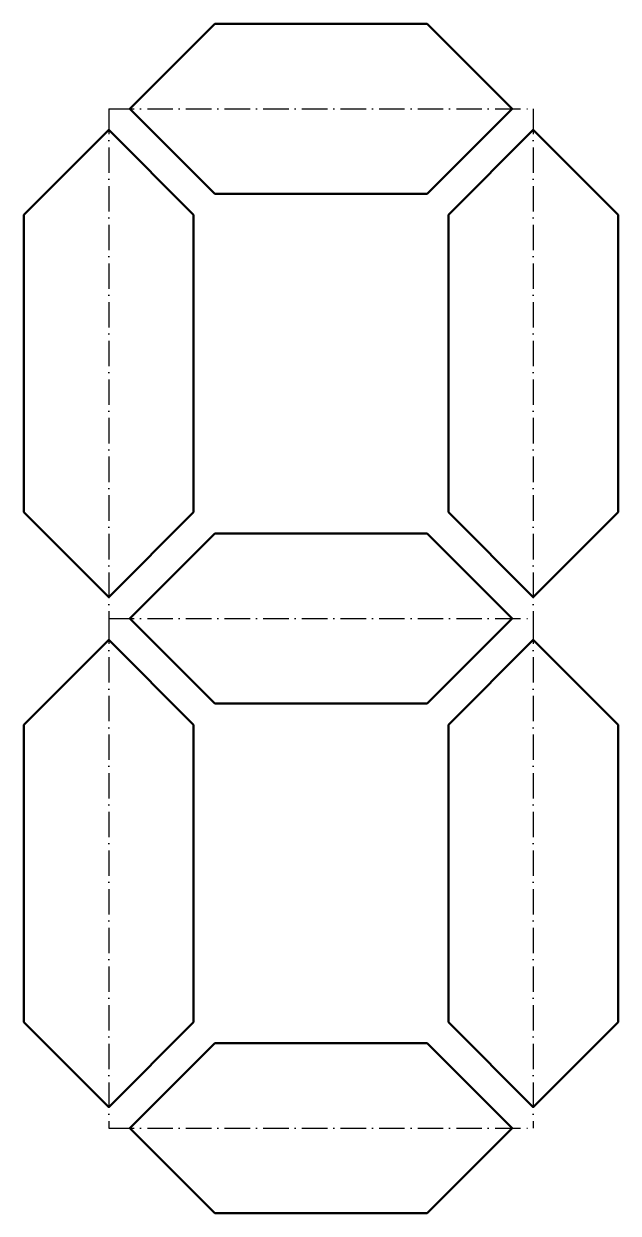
# Paper-space layout 'A4P' of a CAD drawing. Header units: millimetres. Extents: x 25 to 165, y 10 to 290.
import ezdxf

# ---------------------------------------------------------------- set-up
doc = ezdxf.new("R2010")
doc.units = ezdxf.units.MM
doc.header["$LTSCALE"] = 10
doc.linetypes.add('ACAD_ISO10W100', pattern=[18, 12, -3, 0, -3])
doc.layers.add('1_vidljiva', color=7, linetype='Continuous', lineweight=50)
doc.layers.add('3_simetrala', color=4, linetype='ACAD_ISO10W100', lineweight=25)

psp = doc.layouts.new('A4P')

# ---------------------------------------------------------------- linework, layer by layer
at = {"layer": '1_vidljiva', "ltscale": 0.05}
for p, q in [((70, 290), (50, 270)), ((70, 290), (120, 290)), ((120, 290), (140, 270)), ((70, 250), (50, 270)), ((120, 250), (140, 270)), ((25, 245), (45, 265)), ((65, 245), (45, 265)), ((125, 245), (145, 265)), ((165, 245), (145, 265)), ((70, 250), (120, 250)), ((25, 175), (25, 245)), ((65, 175), (65, 245)), ((125, 175), (125, 245)), ((165, 175), (165, 245)), ((25, 175), (45, 155)), ((65, 175), (45, 155)), ((125, 175), (145, 155)), ((165, 175), (145, 155)), ((70, 170), (50, 150)), ((70, 170), (120, 170)), ((120, 170), (140, 150)), ((70, 130), (50, 150)), ((120, 130), (140, 150)), ((25, 125), (45, 145)), ((65, 125), (45, 145)), ((125, 125), (145, 145)), ((165, 125), (145, 145)), ((70, 130), (120, 130)), ((25, 55), (25, 125)), ((65, 55), (65, 125)), ((125, 55), (125, 125)), ((165, 55), (165, 125)), ((25, 55), (45, 35)), ((65, 55), (45, 35)), ((125, 55), (145, 35)), ((165, 55), (145, 35)), ((70, 50), (50, 30)), ((70, 50), (120, 50)), ((120, 50), (140, 30)), ((70, 10), (50, 30)), ((120, 10), (140, 30)), ((70, 10), (120, 10))]:
    psp.add_line(p, q, dxfattribs=at)
at = {"layer": '3_simetrala', "ltscale": 0.05}
for p, q in [((45, 270), (145, 270)), ((45, 270), (45, 150)), ((145, 270), (145, 150)), ((45, 150), (45, 30)), ((45, 150), (145, 150)), ((145, 150), (145, 30)), ((45, 30), (145, 30))]:
    psp.add_line(p, q, dxfattribs=at)

doc.saveas('drawing.dxf')
